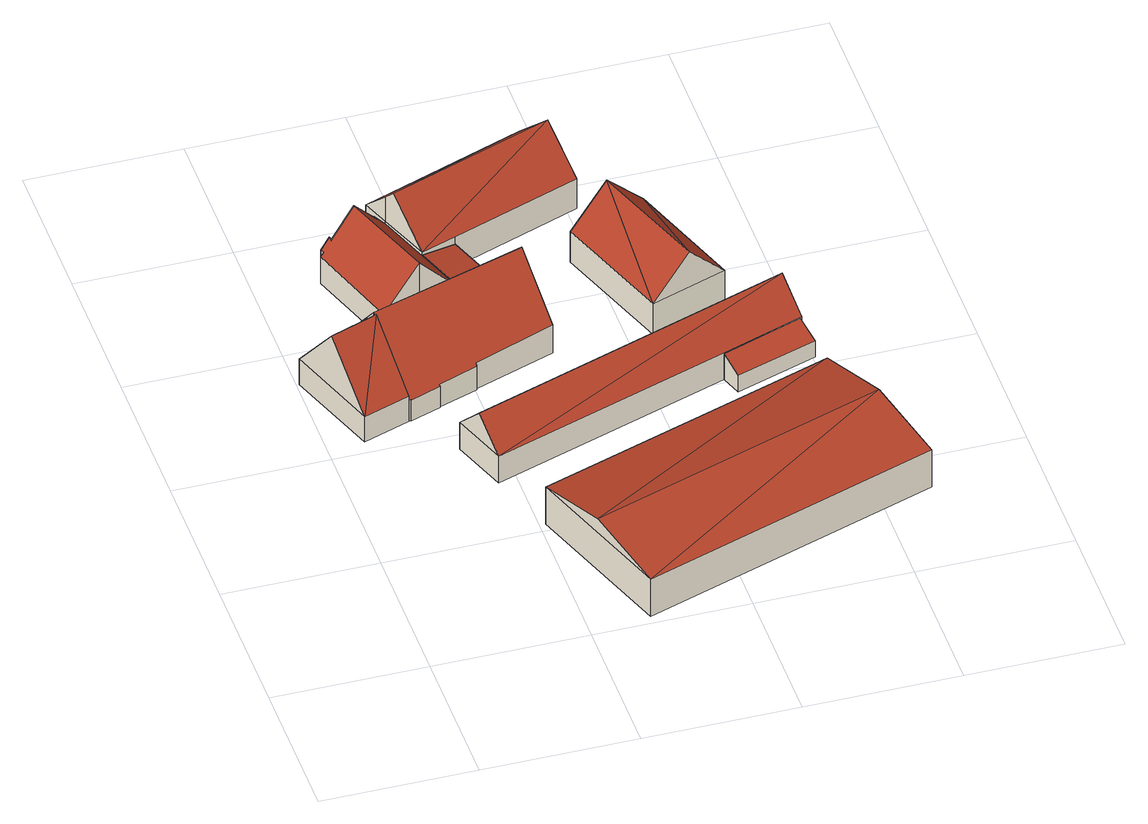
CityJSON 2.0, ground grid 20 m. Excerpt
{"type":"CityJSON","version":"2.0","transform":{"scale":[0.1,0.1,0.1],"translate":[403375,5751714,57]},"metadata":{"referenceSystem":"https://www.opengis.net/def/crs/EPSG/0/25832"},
"CityObjects":{
"building1":{"type":"Building","attributes":{"Gemeindeschluessel":"05515000","Geometrietyp2DReferenz":"3000","function":"31001_1000"},"address":[{"country":"Germany","locality":"Münster","thoroughfareNumber":"429","thoroughfareName":"Kappenberger Damm"}],"children":["building1-1","building1-2"]},
"building1-1":{"type":"BuildingPart","attributes":{"roofType":"3100","measuredHeight":12.09},"parents":["building1"],"geometry":[{"type":"Solid","lod":"2","boundaries":[[[[0,1,2,3,4]],[[5,6,1,0]],[[7,8,6,5]],[[0,9,5]],[[10,9,0]],[[0,4,10]],[[9,10,11,12,7]],[[7,5,9]],[[1,6,8,13,2]],[[14,4,3]],[[13,15,14,3,2]],[[8,7,15,13]],[[11,10,4,14]],[[12,11,14,15]],[[12,15,7]]]],"semantics":{"surfaces":[{"type":"WallSurface"},{"type":"RoofSurface"},{"type":"GroundSurface"},{"type":"ClosureSurface"}],"values":[[0,0,0,0,1,1,1,1,2,0,3,3,0,3,3]]}}]},
"building1-2":{"type":"BuildingPart","attributes":{"roofType":"3100","measuredHeight":12.14},"parents":["building1"],"geometry":[{"type":"Solid","lod":"2","boundaries":[[[[16,17,18,19]],[[20,21,17,16]],[[22,23,21,20]],[[24,25,23,22]],[[26,27,25,24]],[[28,29,27,26]],[[30,31,29,28]],[[32,33,31,30]],[[34,35,33,32]],[[3,2,35,34]],[[36,37,8,7,38]],[[19,18,37,36]],[[11,14,3,34,32,30,28,26,24,22,20,39]],[[16,19,36,38,39,20]],[[17,21,23,25,27,29,31,33,35,2,13,8,37,18]],[[11,39,12]],[[2,3,14,15,13]],[[14,11,12,15]],[[7,12,39,38]],[[15,7,8,13]],[[15,12,7]]]],"semantics":{"surfaces":[{"type":"WallSurface"},{"type":"RoofSurface"},{"type":"GroundSurface"},{"type":"ClosureSurface"}],"values":[[0,0,0,0,0,0,0,0,0,0,0,0,1,1,2,0,3,3,0,3,3]]}}]},
"building2":{"type":"Building","attributes":{"Gemeindeschluessel":"05515000","Geometrietyp2DReferenz":"3000","function":"31001_2700"},"children":["building2-1","building2-2"]},
"building2-1":{"type":"BuildingPart","attributes":{"roofType":"3100","measuredHeight":9.74},"parents":["building2"],"geometry":[{"type":"Solid","lod":"2","boundaries":[[[[40,41,42,43]],[[44,45,46,47]],[[48,49,45,44]],[[50,51,49,48]],[[52,53,51,50]],[[54,55,53,52]],[[56,57,55,54]],[[58,59,57,56]],[[60,61,59,58]],[[62,63,61,60]],[[64,65,63,62]],[[43,42,65,64]],[[58,56,54,52,50,48,44,60]],[[47,40,43,64,62,60,44]],[[41,46,45,49,51,53,55,57,59,61,63,65,42]],[[46,41,40,47]]]],"semantics":{"surfaces":[{"type":"WallSurface"},{"type":"RoofSurface"},{"type":"GroundSurface"},{"type":"ClosureSurface"}],"values":[[0,0,0,0,0,0,0,0,0,0,0,0,1,1,2,3]]}}]},
"building2-2":{"type":"BuildingPart","attributes":{"roofType":"2100","measuredHeight":4.09},"parents":["building2"],"geometry":[{"type":"Solid","lod":"2","boundaries":[[[[66,67,41,40,68]],[[69,70,67,66]],[[71,47,46,70,69]],[[69,66,68,71]],[[67,70,46,41]],[[47,71,68,40]],[[41,46,47,40]]]],"semantics":{"surfaces":[{"type":"WallSurface"},{"type":"RoofSurface"},{"type":"GroundSurface"},{"type":"ClosureSurface"}],"values":[[0,0,0,1,2,0,3]]}}]},
"building3":{"type":"Building","attributes":{"Gemeindeschluessel":"05515000","Geometrietyp2DReferenz":"3000","function":"31001_2700","roofType":"3100","measuredHeight":7.96},"geometry":[{"type":"Solid","lod":"2","boundaries":[[[[72,73,74,75]],[[76,77,73,72]],[[78,79,77,76]],[[75,74,79,78]],[[72,80,76]],[[78,81,75]],[[72,75,81]],[[81,80,72]],[[80,81,78]],[[78,76,80]],[[73,77,79,74]]]],"semantics":{"surfaces":[{"type":"WallSurface"},{"type":"RoofSurface"},{"type":"GroundSurface"}],"values":[[0,0,0,0,0,0,1,1,1,1,2]]}}]},
"building4":{"type":"Building","attributes":{"Gemeindeschluessel":"05515000","Geometrietyp2DReferenz":"3000","function":"31001_2700"},"children":["building4-1","building4-2"]},
"building4-1":{"type":"BuildingPart","attributes":{"roofType":"2100","measuredHeight":4.05},"parents":["building4"],"geometry":[{"type":"Solid","lod":"2","boundaries":[[[[82,83,84,85]],[[86,87,83,82]],[[88,89,87,86]],[[86,82,85,88]],[[83,87,89,84]],[[89,88,85,84]]]],"semantics":{"surfaces":[{"type":"WallSurface"},{"type":"RoofSurface"},{"type":"GroundSurface"},{"type":"ClosureSurface"}],"values":[[0,0,0,1,2,3]]}}]},
"building4-2":{"type":"BuildingPart","attributes":{"roofType":"3100","measuredHeight":8.17},"parents":["building4"],"geometry":[{"type":"Solid","lod":"2","boundaries":[[[[90,91,92,93]],[[94,85,84,91,90]],[[89,88,95]],[[96,97,89,95]],[[98,99,97,96]],[[93,92,99,98]],[[93,100,101]],[[93,98,100]],[[95,94,90,101,96]],[[100,96,101]],[[101,90,93]],[[100,98,96]],[[91,84,89,97,99,92]],[[85,94,95,88]],[[89,84,85,88]]]],"semantics":{"surfaces":[{"type":"WallSurface"},{"type":"RoofSurface"},{"type":"GroundSurface"},{"type":"ClosureSurface"}],"values":[[0,0,0,0,0,0,1,1,1,1,0,0,2,0,3]]}}]},
"building5":{"type":"Building","attributes":{"Gemeindeschluessel":"05515000","Geometrietyp2DReferenz":"3000","function":"31001_2700","roofType":"3100","measuredHeight":10.05},"geometry":[{"type":"Solid","lod":"2","boundaries":[[[[102,103,104,105]],[[106,107,103,102]],[[108,109,107,106]],[[110,111,109,108]],[[112,113,111,110]],[[105,104,113,112]],[[114,115,105]],[[105,112,116,114]],[[108,106,102,115]],[[115,114,108]],[[116,112,110]],[[114,116,110,108]],[[115,102,105]],[[103,107,109,111,113,104]]]],"semantics":{"surfaces":[{"type":"WallSurface"},{"type":"RoofSurface"},{"type":"GroundSurface"}],"values":[[0,0,0,0,0,0,1,1,1,1,0,0,0,2]]}}]},
"building6":{"type":"Building","attributes":{"Gemeindeschluessel":"05515000","Geometrietyp2DReferenz":"3000","function":"31001_2700","roofType":"3100","measuredHeight":10.27},"geometry":[{"type":"Solid","lod":"2","boundaries":[[[[117,118,119,120]],[[121,122,118,117]],[[123,124,122,121]],[[120,119,124,123]],[[117,125,121]],[[123,126,120]],[[120,126,125]],[[125,117,120]],[[126,123,121]],[[121,125,126]],[[118,122,124,119]]]],"semantics":{"surfaces":[{"type":"WallSurface"},{"type":"RoofSurface"},{"type":"GroundSurface"}],"values":[[0,0,0,0,0,0,1,1,1,1,2]]}}]}
},
"vertices":[
[46,417,48],[46,417,9],[107,438,9],[107,438,42],[107,438,48],[3,542,48],[3,542,9],[64,563,48],[64,563,9],[24,479,129],[86,501,129],[85,503,127],[84,505,124],[84,505,9],[106,443,48],[84,505,48],
[267,628,52],[267,628,9],[122,590,9],[122,590,43],[287,569,130],[287,569,9],[307,510,52],[307,510,9],[201,473,49],[201,473,9],[201,471,45],[201,471,9],[150,453,44],[150,453,9],[150,452,42],[150,452,9],[110,438,41],[110,438,9],[110,439,42],[110,439,9],[62,569,45],[62,569,9],[64,563,54],[84,505,130],
[197,680,50],[197,680,10],[172,748,10],[172,748,51],[171,603,107],[171,603,10],[220,616,10],[220,616,50],[122,590,49],[122,590,10],[81,712,51],[81,712,10],[85,713,56],[85,713,10],[83,718,56],[83,718,10],[95,722,70],[95,722,10],[96,717,70],[96,717,10],[127,727,107],[127,727,10],[159,738,70],[159,738,10],[157,743,70],[157,743,10],
[243,696,44],[243,696,10],[197,680,51],[267,628,44],[267,628,10],[220,616,51],
[276,10,66],[276,10,9],[665,142,9],[665,142,66],[207,210,66],[207,210,9],[596,341,66],[596,341,9],[241,110,88],[630,242,88],
[603,413,33],[603,413,8],[593,441,8],[593,441,48],[497,378,33],[497,378,8],[488,405,48],[488,405,8],
[595,442,49],[595,442,8],[569,516,8],[569,516,49],[593,441,49],[488,405,49],[176,300,49],[176,300,8],[150,373,49],[150,373,8],[163,336,90],[582,479,90],
[412,757,55],[412,757,9],[373,861,9],[373,861,55],[243,696,55],[243,696,9],[197,680,55],[197,680,9],[172,748,55],[172,748,9],[159,784,55],[159,784,9],[178,732,109],[392,809,109],[172,748,92],
[377,667,54],[377,667,7],[432,510,7],[432,510,54],[477,700,54],[477,700,7],[531,545,54],[531,545,7],[427,683,109],[482,527,109]
]}
